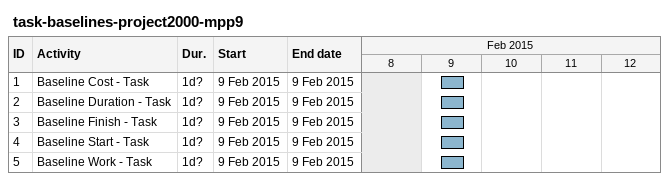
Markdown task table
task-baselines-project2000-mpp9

| ID | Task | Duration | Start | Finish |
|---|---|---|---|---|
| 1 | Baseline Cost - Task | 1d? | 2015-02-09 | 2015-02-09 |
| 2 | Baseline Duration - Task | 1d? | 2015-02-09 | 2015-02-09 |
| 3 | Baseline Finish - Task | 1d? | 2015-02-09 | 2015-02-09 |
| 4 | Baseline Start - Task | 1d? | 2015-02-09 | 2015-02-09 |
| 5 | Baseline Work - Task | 1d? | 2015-02-09 | 2015-02-09 |
